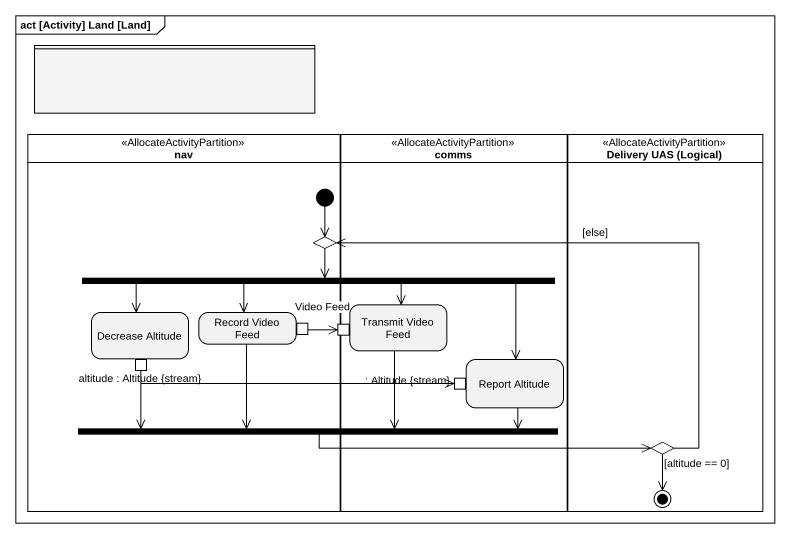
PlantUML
@startuml
mainframe act [Activity] Land [Land]
hide empty description
state " " as lane1 <<partition>> #F4F4F4
state nav <<AllocateActivityPartition>> {
  state choice1 <<choice>>
  state "Decrease Altitude" as Decrease_Altitude {
    state "altitude : Altitude {stream}" as altitude_Altitude_stream <<outputPin>>
  }
  state "Record Video Feed" as Record_Video_Feed {
    state pin1 <<outputPin>>
  }
  [*] --> choice1
}
state comms <<AllocateActivityPartition>> {
  state "Transmit Video Feed" as Transmit_Video_Feed {
    state pin2 <<inputPin>>
  }
  state "Report Altitude" as Report_Altitude {
    state ": Altitude {stream}" as Altitude_stream <<inputPin>>
  }
}
state "Delivery UAS (Logical)" as Delivery_UAS_Logical <<AllocateActivityPartition>> {
  state choice2 <<choice>>
  choice2 --> [*] : [altitude == 0]
}
state fork1 <<fork>>
state fork2 <<join>>
choice1 --> fork1
fork1 -left-> Decrease_Altitude
fork1 --> Record_Video_Feed
fork1 -right-> Transmit_Video_Feed
fork1 -right-> Report_Altitude
Record_Video_Feed --> fork2
pin1 -right-> pin2 : Video Feed
Transmit_Video_Feed --> fork2
altitude_Altitude_stream -right-> Altitude_stream
altitude_Altitude_stream -right-> fork2
Report_Altitude -left-> fork2
fork2 -right-> choice2
choice2 -up-> choice1 : [else]
@enduml
